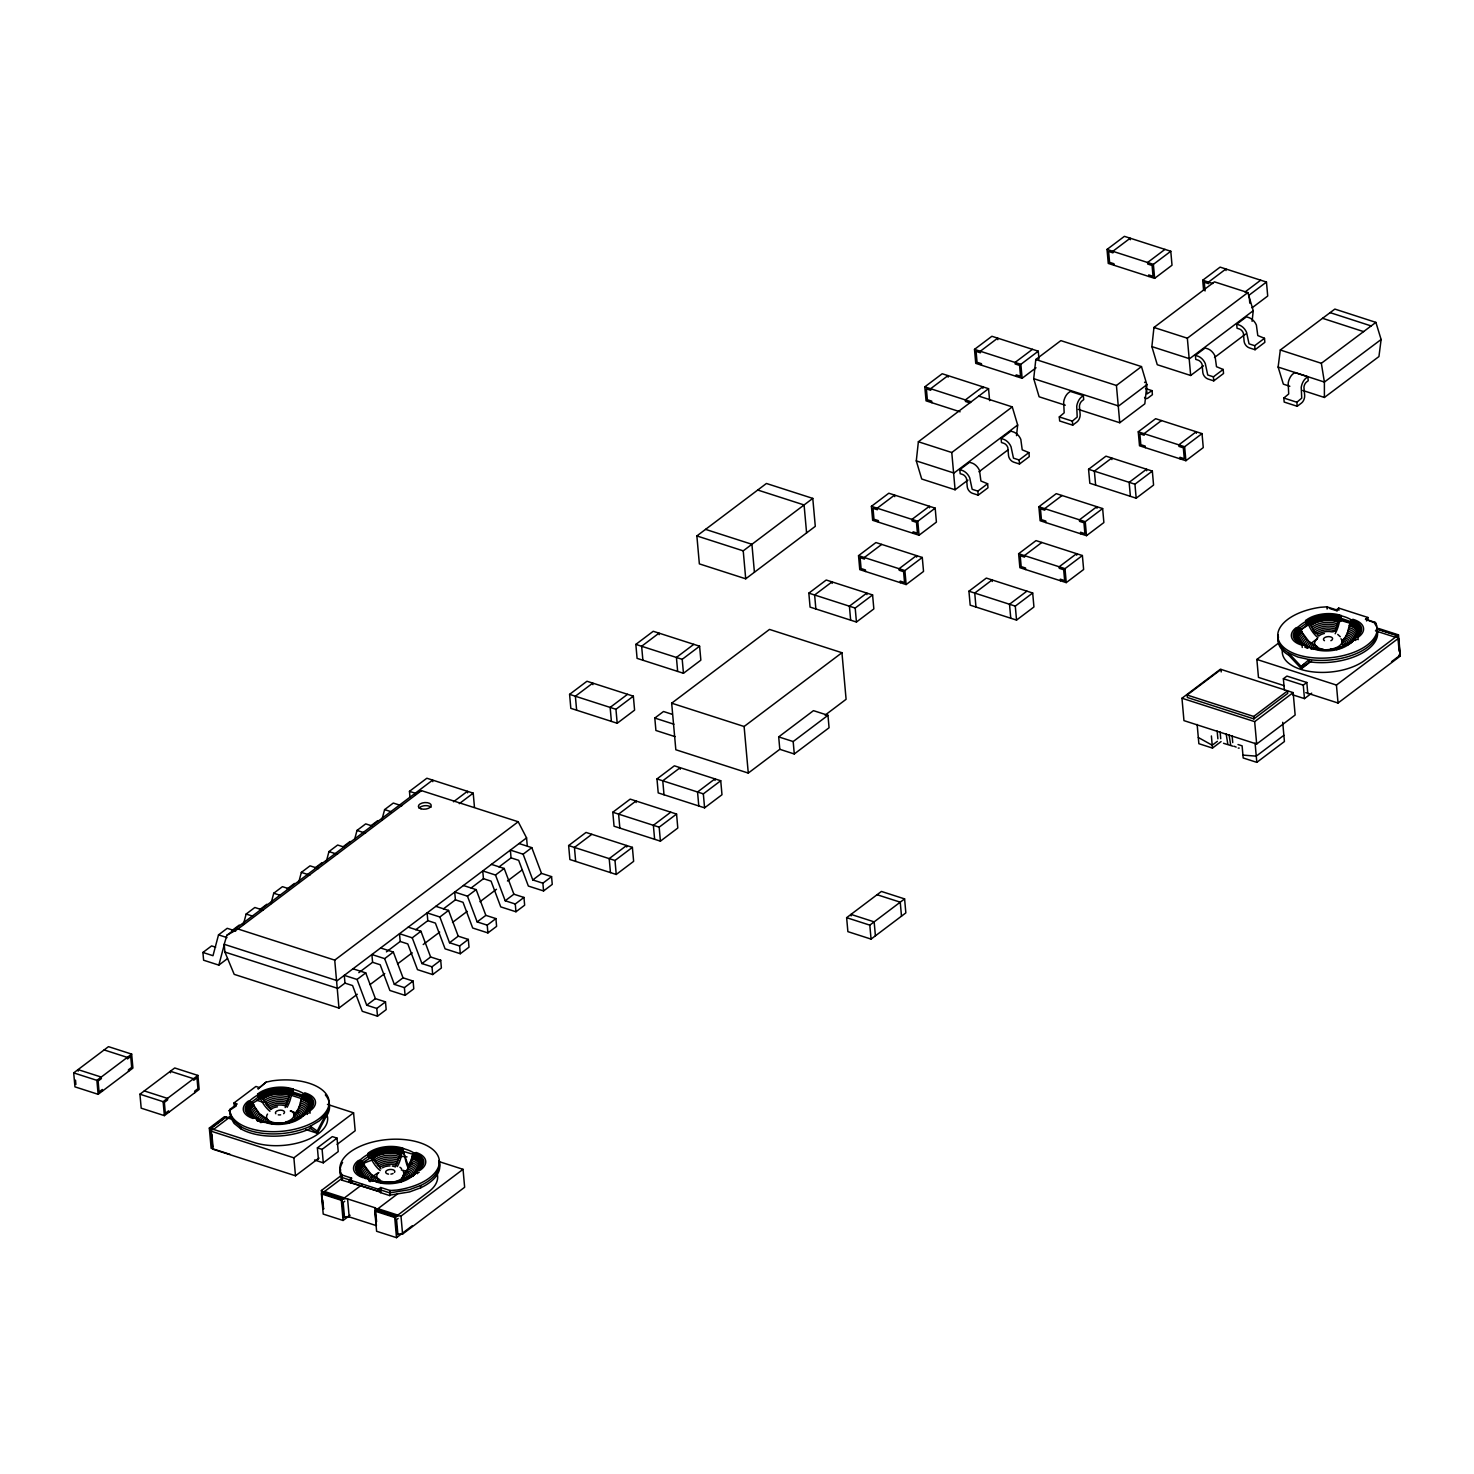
<?xml version="1.0" encoding="UTF-8"?>
<svg xmlns="http://www.w3.org/2000/svg" width="1474" height="1474" viewBox="0 0 1474 1474"><rect width="100%" height="100%" fill="white"/><g stroke="black" fill="none" stroke-linecap="round" stroke-linejoin="round"><path stroke-width="1.5" d="M1324.389 397.464L1324.389 382.061L1321.349 363.304L1375.887 322.382L1381.12 339.499L1378.945 356.542L1324.389 397.464L1302.795 390.463M967.939 480.1L955.097 489.773L921.711 479.013L916.294 460.901L918.376 441.758L988.557 388.675L989.625 400.652M1016.507 435.641L1017.668 425.009L1012.269 406.898L978.865 396.137M1065.278 405.203L1039.115 396.782L1033.716 378.671L1035.798 359.509L1060.856 340.623L1141.484 366.584L1146.883 384.696L1144.819 403.839L1119.761 422.743L1078.342 409.404M1203.503 365.81L1190.679 375.483L1157.274 364.723L1151.876 346.611L1153.958 327.468L1214.447 281.847L1247.833 292.589L1253.25 310.701L1252.089 321.35M1289.842 386.262L1283.357 384.161L1278.124 367.063L1280.316 350.001L1334.854 309.079L1375.887 322.382M285.182 1107.582L290.765 1092.4L293.271 1089.12L292.681 1091.958A5.27 2.874 -72.2 0 0 291.318 1095.403A22.331 12.197 -72.2 0 1 287.117 1107.287M298.78 1118.637C292.294 1120.314 292.46 1115.265 296.716 1111.285C301.304 1105.997 299.591 1097.522 304.786 1092.842L305.837 1093.174A24.284 12.474 -5.1 0 1 310.682 1110.364L306.518 1111.138L299.996 1118.25M395.437 1166.874L401.02 1151.691L403.526 1148.43L402.476 1148.08A24.284 12.474 -5.1 0 0 368.574 1152.815L367.984 1155.653L369.034 1155.985A5.27 3.482 53 0 1 371.319 1158.896A22.331 14.795 53 0 0 380.181 1170.577M408.685 1167.408L412.72 1154.971L416.092 1152.465A24.284 12.474 -5.1 0 1 420.919 1169.656L420.145 1170.264C415.889 1167.187 411.043 1180.011 413.015 1175.644A12.179 6.264 -5.1 0 0 410.933 1168.219L408.685 1167.408L402.826 1175.626M1317.996 637.745A22.331 14.795 53 0 1 1309.133 626.063A5.27 3.482 53 0 0 1306.848 623.152L1305.596 620.572C1312.45 622.083 1312.413 635.718 1319.119 633.654A10.65 5.472 -5.1 0 1 1331.925 631.867C1338.982 632.162 1335.628 619.301 1341.34 615.598L1340.75 618.435A5.27 2.874 -72.2 0 0 1339.369 621.862A22.331 12.197 -72.2 0 1 1335.168 633.746M1345.541 645.317C1340.235 645.962 1340.99 641.393 1344.767 637.745C1349.373 632.457 1347.66 623.981 1352.856 619.301L1353.906 619.633A24.284 12.474 -5.1 0 1 1358.733 636.842L1354.569 637.597M235.711 931.052L227.217 928.307L218.52 934.866L212.993 955.705L202.915 952.462L203.615 960.219L218.834 965.12L227.53 958.561M218.834 965.12L224.361 944.281M243.376 924.474L246.14 914.046L254.836 907.487L263.33 910.232M270.976 903.654L273.74 893.226L282.437 886.666L288.812 888.711M298.577 882.834L301.341 872.405L310.037 865.846L318.531 868.591M326.196 862.014L328.96 851.585L337.657 845.026L344.032 847.071M354.792 838.78L357.003 830.433L365.699 823.874L372.074 825.937M381.84 820.041L384.603 809.613L393.3 803.054L401.794 805.799M341.507 1177.339L342.152 1175.054L340.402 1171.941A49.895 25.611 -5.1 0 1 382.614 1140.102A49.895 25.611 -5.1 0 1 438.883 1158.232A49.895 25.611 -5.1 0 1 396.672 1190.071L390.186 1190.531L380.753 1187.491L378.394 1189.26L341.507 1177.339L341.765 1180.14L381.158 1191.987L380.366 1192.577L380.753 1187.491L380.955 1189.739L378.597 1191.508L349.412 1182.111L349.209 1179.882L351.567 1178.094L342.152 1175.054L341.765 1180.14M350.941 1180.379L351.567 1178.094M389.799 1195.598L390.186 1190.531L389.799 1195.598L380.366 1192.577M357.279 994.25L338.965 1008.069L234.2 974.351L224.896 952.057L224.214 944.3L226.867 935.29L413.273 794.707L421.435 790.617L518.203 821.755L526.568 837.895L527.25 845.652M296.55 1119.356L298.43 1117.347L301.249 1117.476M1353.832 640.177A14.906 7.646 -5.1 0 1 1353.003 641.135L1350.239 643.475L1354.33 637.781M305.781 1129.545L317.444 1133.303L317.242 1131.055L325.754 1114.584A49.895 25.611 -5.1 0 0 325.33 1094.942M329.034 1103.418A49.895 25.611 -5.1 0 1 325.957 1116.831L317.444 1133.303L310.498 1128.476A49.895 25.611 -5.1 0 1 240.667 1128.716L234.053 1123.372L230.552 1117.145L230.073 1109.296L237.148 1103.971L233.998 1102.957L234.2 1105.205L236.301 1105.887L229.189 1110.659L230.478 1113.791M406.898 1178.389L409.275 1176.418L411.504 1176.768L410.712 1177.358A24.284 12.474 -5.1 0 1 376.81 1182.093L375.759 1181.743L380.016 1180.527M417.639 1170.817A16.067 8.254 -5.1 0 0 413.328 1163.133L411.522 1162.452L408.316 1167.758C405.866 1165.455 404.06 1150.052 402.936 1151.268A5.27 2.874 -72.2 0 0 401.554 1154.695A22.331 12.197 -72.2 0 1 397.354 1166.579M408.316 1167.758L408.132 1165.51L413.586 1156.593M229.189 1110.659L230.073 1109.296L230.349 1114.897L233.85 1121.124L240.465 1126.468A49.895 25.611 -5.1 0 0 310.295 1126.228L319.379 1120.848L325.754 1114.584L325.957 1116.831M266.112 1082.137L258.134 1088.807L266.112 1082.137L272.358 1080.811A49.895 25.611 -5.1 0 1 328.628 1098.941A49.895 25.611 -5.1 0 1 286.417 1130.761A49.895 25.611 -5.1 0 1 230.147 1112.649M321.406 1193.885L324.538 1191.508L344.437 1197.92L341.305 1200.278L343.092 1220.472L323.211 1214.079L321.406 1193.885L341.305 1200.278M374.801 1211.075L377.952 1208.698L397.851 1215.11L394.7 1217.469L396.506 1237.663L376.607 1231.269L374.801 1211.075L394.7 1217.469M1391.567 661.66L1400.3 655.082L1398.494 634.889L1395.362 637.247L1375.463 630.854M1345.246 644.746L1347.789 643.456L1349.318 643.935L1348.526 644.543A24.284 12.474 -5.1 0 1 1314.624 649.26L1313.574 648.928L1315.305 648.026L1319.727 649.279M251.243 1104.192L261.727 1097.522M360.098 1162.396L370.158 1155.155L369.034 1155.985M361.48 1163.483L371.982 1156.814M1299.11 628.403L1307.456 622.525M1299.294 630.651L1309.796 623.981M1377.103 629.877A49.895 25.611 -5.1 0 1 1309.317 661.808L1301.358 668.699L1288.718 655.175A49.895 25.611 -5.1 0 1 1278.474 636.915M267.623 1120.019L266.868 1121.088L268.139 1121.88M296.514 1118.619L297.251 1117.992A5.527 2.837 -5.1 0 0 296.292 1114.62L294.726 1114.068M306.297 1111.507L309.319 1108.964A20.654 10.594 -5.1 0 0 305.781 1096.38L302.686 1095.274M299.259 1118.269L300.18 1117.476A9.028 4.625 -5.1 0 0 298.632 1111.986L296.716 1111.285M300.512 1117.845L301.525 1116.997A10.65 5.472 -5.1 0 0 299.701 1110.493L297.619 1109.756M305.837 1113.625L300.456 1118.066A24.284 12.474 -5.1 0 1 266.554 1122.801L265.504 1122.451L266.665 1121.585L269.097 1122.414M406.769 1177.91L407.487 1177.284A5.527 2.837 -5.1 0 0 406.548 1173.912L404.982 1173.359M416.755 1170.54L419.261 1168.421A20.268 10.41 -5.1 0 0 415.779 1156.077L412.72 1154.971M416.092 1171.627L417.492 1170.43M410.767 1177.136L411.78 1176.289A10.65 5.472 -5.1 0 0 409.938 1169.785L407.856 1169.048M416.847 1171.756L414.857 1173.396M416.073 1172.917L413.346 1175.46M1345.983 644.986L1346.812 644.267A7.315 3.759 -5.1 0 0 1345.559 639.827L1343.809 639.2M1354.569 637.726L1356.78 635.791A19.899 10.226 -5.1 0 0 1353.353 623.649L1350.35 622.581M1354.016 638.555L1357.701 635.294A21.041 10.815 -5.1 0 0 1360.189 628.274M1347.328 644.728L1348.231 643.935A9.028 4.625 -5.1 0 0 1346.683 638.445L1344.767 637.745M1353.906 638.795L1355.306 637.597A17.983 9.231 -5.1 0 0 1352.229 626.634L1349.392 625.621M1349.742 643.751L1350.829 642.811A12.179 6.264 -5.1 0 0 1348.747 635.386L1346.499 634.594M1353.887 640.084L1351.971 641.669M696.87 535.928L766.425 483.472L812.782 498.396L815.288 526.347L745.715 578.803L699.358 563.879L696.87 535.928L743.228 550.852L812.782 498.396M960.108 411.799L926.059 400.836L924.806 386.851L942.199 373.751L988.557 388.675M1036.019 367.781L1022.108 378.284L975.751 363.359L974.498 349.375L991.891 336.275L1038.267 351.199L1038.967 359.177M1107.029 249.438L1124.404 236.337L1170.78 251.262L1172.014 265.228L1154.639 278.346L1108.264 263.422L1107.029 249.438L1153.387 264.362L1170.78 251.262M409.993 797.342L409.459 791.354L426.852 778.235L473.209 793.159L474.462 807.144M202.915 952.462L211.611 945.903L215.646 947.211M231.971 930.555L239.23 925.082M259.59 909.734L266.831 904.262M287.19 888.914L294.45 883.442M314.81 868.094L322.051 862.622M342.852 846.942L350.093 841.47M370.453 826.122L377.694 820.649M409.459 791.354L415.263 793.215L432.656 780.096L432.785 781.662M226.867 935.29L237.959 928.989L421.435 790.617M569.59 694.365L586.965 681.246L633.341 696.17L634.594 710.136L617.201 723.255L570.825 708.331L569.59 694.365L615.948 709.289L633.341 696.17M635.847 644.396L653.24 631.277L699.597 646.202L700.85 660.168L683.457 673.286L637.081 658.362L635.847 644.396L682.204 659.32L699.597 646.202M1032.463 349.32L1015.07 362.438L1015.217 364.004L1019.566 365.386L1020.524 376.257L1016.176 374.857L1016.323 376.423M1164.976 249.382L1147.583 262.501L1147.73 264.049L1152.078 265.449L1153.036 276.32L1148.707 274.919L1148.836 276.486M73.7 1072.888L108.486 1046.651L131.665 1054.113L132.918 1068.079L98.132 1094.316L74.953 1086.854L73.7 1072.888L96.879 1080.35L131.665 1054.113M974.498 349.375L1020.874 364.318L1038.267 351.199M453.513 801.782L467.424 791.298L467.553 792.846M459.298 803.662L473.209 793.159M871.41 506.337L888.804 493.219L935.179 508.143L936.414 522.109L919.039 535.228L872.663 520.304L871.41 506.337L917.786 521.262L935.179 508.143M627.537 694.309L610.144 707.409L611.397 721.394M693.793 644.341L676.419 657.441L677.653 671.425M918.376 441.758L951.78 452.518L1012.269 406.898M1203.595 290.231L1202.71 280.244L1220.104 267.126L1266.461 282.05L1267.714 296.034L1252.052 307.826M1017.668 425.009L953.973 473.043L916.294 460.901M959.814 469.635L969.597 462.265L972.711 463.315A9.673 6.412 53 0 1 979.51 470.519L980.91 481.003L987.617 483.748L987.985 487.783L978.202 495.153L972.398 493.293A5.914 3.906 53 0 1 967.257 486.899L966.52 478.737A4.938 3.28 53 0 0 962.448 474.407L960.182 473.67L959.814 469.635L962.927 470.685A9.673 6.412 53 0 1 969.726 477.908L972.158 489.294L977.833 491.118L987.617 483.748M1001.122 438.497L1010.906 431.108L1014.001 432.158A9.673 6.412 53 0 1 1020.819 439.381L1022.219 449.846L1028.926 452.592L1029.276 456.627L1019.492 464.015L1013.707 462.154A5.914 3.906 53 0 1 1008.548 455.742L1007.829 447.599A4.938 3.28 53 0 0 1003.757 443.269L1001.472 442.532L1001.122 438.497L1004.236 439.528A9.673 6.412 53 0 1 1011.035 446.751L1013.467 458.156L1019.142 459.98L1028.926 452.592M139.938 1094.205L174.724 1067.968L197.903 1075.43L199.156 1089.415L164.369 1115.634L141.191 1108.172L139.938 1094.205L163.135 1101.668L197.903 1075.43M808.839 593.138L826.232 580.019L872.59 594.943L873.842 608.909L856.449 622.028L810.074 607.104L808.839 593.138L855.196 608.062L872.59 594.943M858.531 555.661L875.924 542.543L922.282 557.467L923.535 571.433L906.142 584.552L859.766 569.627L858.531 555.661L904.889 570.585L922.282 557.467M881.71 544.403L864.317 557.522L864.464 559.07L860.116 557.669L861.092 568.54L865.422 569.941L865.57 571.488M779.801 749.308L778.696 736.889L813.464 710.652L827.964 715.314L829.07 727.751L794.283 753.969L779.801 749.308L748.276 773.076L675.829 749.75L671.665 703.19L769.502 629.416L841.949 652.724L846.094 699.302L825.09 715.148M978.939 471.809L1008.271 449.681M675.037 736.632L655.912 730.478L654.806 718.059L663.503 711.5L671.997 714.245M237.959 928.989L334.727 960.127L518.203 821.755M1083.335 395.603L1081.013 397.409A9.673 5.288 -72.2 0 0 1076.72 406.161L1077.199 417.05L1072.353 421.122L1059.309 416.921L1059.659 420.974L1072.704 425.157L1077.052 421.877A5.914 3.224 -72.2 0 0 1080.147 414.341L1079.429 406.179A4.938 2.708 -72.2 0 1 1081.99 400.928L1083.703 399.638L1083.335 395.603L1070.308 391.402L1067.968 393.208A9.673 5.288 -72.2 0 0 1063.675 401.96L1064.173 412.849L1059.309 416.921M1035.798 359.509L1116.426 385.469L1141.484 366.584M1245.014 291.999L1260.675 280.189M1153.958 327.468L1187.344 338.209L1247.833 292.589M526.568 837.895L337.214 980.689L224.214 944.3M1266.461 282.05L1249.068 295.168L1249.786 303.165M352.986 968.786L365.736 972.895L375.409 998.635L385.488 1001.878L386.188 1009.635L377.491 1016.194L362.272 1011.293L352.581 985.572L344.971 983.121L337.915 988.446L224.896 952.057M358.827 972.674L372.59 962.301L380.2 964.751L389.873 990.473L405.092 995.374L413.789 988.814L413.089 981.058L403.028 977.815L393.337 952.075L380.587 947.966M386.446 951.854L400.191 941.481L407.801 943.931L417.492 969.652L432.693 974.554L441.389 967.994L440.708 960.237L430.629 956.995L420.938 931.255L408.206 927.146M415.76 929.726L427.81 920.66L435.401 923.111L445.093 948.832L460.312 953.733L469.008 947.174L468.308 939.417L458.23 936.174L448.557 910.435L435.807 906.326M443.379 908.905L455.411 899.84L463.02 902.291L472.693 928.012L487.912 932.913L496.609 926.354L495.909 918.597L485.849 915.354L476.157 889.614L463.407 885.506M471.146 887.974L483.454 878.688L491.063 881.139L500.736 906.879L515.955 911.761L524.652 905.202L523.952 897.445L513.892 894.202L504.2 868.462L491.45 864.372M499.023 866.933L511.054 857.868L518.664 860.319L528.355 886.058L543.574 890.941L552.253 884.382L551.571 876.625L541.492 873.382L531.801 847.642L519.069 843.552M344.971 983.121L344.29 975.346L357.04 979.455L365.736 972.895M372.59 962.301L371.89 954.526L384.64 958.634L393.337 952.075M400.191 941.481L399.509 933.705L412.241 937.814L420.938 931.255M427.81 920.66L427.11 912.885L439.86 916.994L448.557 910.435M455.411 899.84L454.711 892.065L467.461 896.174L476.157 889.614M483.454 878.688L482.753 870.913L495.504 875.022L504.2 868.462M511.054 857.868L510.373 850.093L523.123 854.201L531.801 847.642M1146.883 384.696L1118.619 405.995L1033.716 378.671M1253.25 310.701L1189.555 358.735L1151.876 346.611M1195.396 355.345L1205.161 347.975L1208.275 349.006A9.673 6.412 53 0 1 1215.073 356.229L1216.492 366.713L1223.18 369.458L1223.549 373.493L1213.765 380.863L1207.98 379.002A5.914 3.906 53 0 1 1202.821 372.59L1202.102 364.447A4.938 3.28 53 0 0 1198.012 360.117L1195.746 359.38L1195.396 355.345L1198.491 356.395A9.673 6.412 53 0 1 1205.29 363.599L1207.74 375.004L1213.415 376.828L1223.18 369.458M1236.686 324.206L1246.47 316.818L1249.584 317.868A9.673 6.412 53 0 1 1256.382 325.072L1257.783 335.556L1264.489 338.301L1264.858 342.337L1255.074 349.725L1249.27 347.846A5.914 3.906 53 0 1 1244.13 341.452L1243.393 333.29A4.938 3.28 53 0 0 1239.321 328.96L1237.054 328.241L1236.686 324.206L1239.8 325.238A9.673 6.412 53 0 1 1246.599 332.461L1249.031 343.847L1254.706 345.69L1264.489 338.301M1144.561 397.39A5.914 3.224 -72.2 0 0 1148.062 397.962L1152.41 394.682L1152.042 390.647L1147.048 393.89L1146.127 384.788M370.103 984.577L384.751 973.54M397.575 963.867L412.223 952.812M423.204 944.539L439.694 932.102M452.518 922.429L467.166 911.374M479.99 901.719L496.462 889.283M507.461 880.991L522.109 869.955M1214.502 357.5L1245.677 334.008M568.632 845.56L586.026 832.442L632.383 847.366L633.636 861.35L616.243 874.469L569.885 859.526L568.632 845.56L614.99 860.484L632.383 847.366M612.797 812.248L630.19 799.129L676.566 814.053L677.8 828.038L660.407 841.157L614.05 826.214L612.797 812.248L659.173 827.172L676.566 814.053M656.98 778.935L674.373 765.817L720.731 780.741L721.984 794.726L704.59 807.844L658.215 792.901L656.98 778.935L703.338 793.86L720.731 780.741M233.998 1102.957L255.905 1086.449L259.037 1087.462M591.811 834.321L574.436 847.421L575.671 861.406M357.04 979.455L366.713 1005.194L375.409 998.635M384.64 958.634L394.332 984.374L403.028 977.815M412.241 937.814L421.933 963.554L430.629 956.995M439.86 916.994L449.533 942.734L458.23 936.174M467.461 896.174L477.152 921.913L485.849 915.354M495.504 875.022L505.195 900.761L513.892 894.202M523.123 854.201L532.796 879.941L541.492 873.382M209.326 1128.071L224.251 1116.831L228.433 1118.176L213.509 1129.434L209.326 1128.071L211.132 1148.283L229.981 1154.345M230.792 1116.389A4.219 2.174 -5.1 0 1 225.301 1117.163L210.377 1128.421L211.961 1146.367A4.219 2.174 -5.1 0 1 212.919 1146.901M211.372 1128.2L226.296 1116.942M671.665 703.19L744.112 726.498L841.949 652.724M269.926 1111.285A22.331 14.795 53 0 1 261.082 1099.604A5.27 3.482 53 0 0 258.779 1096.693L257.729 1096.343L258.318 1093.524A24.284 12.474 -5.1 0 1 292.221 1088.789L293.271 1089.12M267.955 1119.761L259.406 1113.57L251.17 1101.723L248.056 1103.068A22.368 11.479 -5.1 0 0 251.888 1116.702L256.955 1118.195L259.461 1121.401M257.526 1094.113L259.074 1094.592L261.746 1092.75A22.368 11.479 -5.1 0 1 288.628 1088.991L292.128 1090.005M1038.875 506.761L1056.268 493.643L1102.644 508.567L1103.879 522.551L1086.485 535.67L1040.128 520.727L1038.875 506.761L1085.251 521.685L1102.644 508.567M1088.567 469.285L1105.961 456.166L1152.336 471.09L1153.571 485.075L1136.178 498.194L1089.82 483.251L1088.567 469.285L1134.943 484.209L1152.336 471.09M1138.26 431.808L1155.653 418.69L1202.029 433.614L1203.263 447.599L1185.888 460.717L1139.513 445.774L1138.26 431.808L1184.635 446.733L1202.029 433.614M251.17 1101.723L248.866 1103.639A21.465 11.018 -5.1 0 0 252.551 1116.702L256.476 1118.232M259.074 1094.592L262.427 1093.395A21.465 11.018 -5.1 0 1 288.222 1089.802L291.612 1090.778M251.52 1102.036L249.235 1103.915A21.041 10.815 -5.1 0 0 246.692 1108.098M259.811 1095.2L262.74 1093.726A21.041 10.815 -5.1 0 1 288.038 1090.207L291.391 1091.165M258.779 1096.693L259.903 1095.864L250.138 1103.197M251.87 1102.349L249.603 1104.21A20.654 10.594 -5.1 0 0 253.16 1116.795M260.161 1095.514L263.054 1094.076A20.654 10.594 -5.1 0 1 287.854 1090.613L292.681 1091.958M252.183 1102.699L249.972 1104.523A20.268 10.41 -5.1 0 0 253.436 1116.868M260.493 1095.845L263.349 1094.445A20.268 10.41 -5.1 0 1 287.688 1091.036L290.968 1091.976M366.713 1005.194L376.791 1008.437L385.488 1001.878M394.332 984.374L404.392 987.617L413.089 981.058M421.933 963.554L432.011 966.797L440.708 960.237M449.533 942.734L459.612 945.976L468.308 939.417M477.152 921.913L487.231 925.156L495.909 918.597M505.195 900.761L515.274 904.004L523.952 897.445M532.796 879.941L542.874 883.184L551.571 876.625M252.496 1103.049L250.304 1104.855A19.899 10.226 -5.1 0 0 253.712 1116.979M260.824 1096.177L263.625 1094.814A19.899 10.226 -5.1 0 1 287.541 1091.479L290.765 1092.4M252.791 1103.418L250.635 1105.205A19.549 10.042 -5.1 0 0 253.989 1117.126M261.138 1096.527L263.901 1095.2A19.549 10.042 -5.1 0 1 287.393 1091.921L290.581 1092.842M253.086 1103.786L250.93 1105.555A19.236 9.876 -5.1 0 0 254.228 1117.274M270.719 1109.59L261.727 1097.264L264.159 1095.587A19.236 9.876 -5.1 0 1 287.264 1092.381L290.415 1093.284M253.362 1104.173L251.225 1105.924A18.922 9.71 -5.1 0 0 254.468 1117.458M262.003 1097.669L264.399 1095.993A18.922 9.71 -5.1 0 1 287.135 1092.824L290.267 1093.726M253.602 1104.579L251.501 1106.311A18.646 9.581 -5.1 0 0 254.707 1117.679M262.243 1098.056L264.62 1096.416A18.646 9.581 -5.1 0 1 287.025 1093.284L290.12 1094.169M253.841 1104.984L251.759 1106.698A18.388 9.434 -5.1 0 0 251.962 1116.15M262.483 1098.462L264.841 1096.84A18.388 9.434 -5.1 0 1 286.933 1093.763L289.991 1094.629M1062.072 495.522L1044.679 508.622L1044.808 510.188L1040.46 508.788L1041.436 519.659L1045.785 521.041L1045.914 522.607M1161.457 420.569L1144.064 433.669L1144.211 435.235L1139.863 433.835L1140.821 444.706L1145.169 446.088L1145.316 447.654M254.062 1105.389L251.999 1107.103A18.149 9.323 -5.1 0 0 255.113 1118.158L257.176 1119.116M262.704 1098.885L265.044 1097.264A18.149 9.323 -5.1 0 1 286.859 1094.224L289.899 1095.09M254.21 1105.721L252.165 1107.416A17.983 9.231 -5.1 0 0 255.242 1118.379M262.851 1099.199L265.191 1097.596A17.983 9.231 -5.1 0 1 286.804 1094.592L289.825 1095.458M255.076 1107.471L253.086 1109.111A17.08 8.77 -5.1 0 0 252.257 1116.924M263.717 1100.949L265.965 1099.383A17.08 8.77 -5.1 0 1 286.49 1096.527L289.42 1097.375M255.997 1109.074L254.081 1110.659A16.067 8.254 -5.1 0 0 253.307 1118.011M264.638 1102.57L266.812 1101.06A16.067 8.254 -5.1 0 1 286.122 1098.37L288.922 1099.18M257.047 1110.641L255.205 1112.151A14.906 7.646 -5.1 0 0 253.841 1118.066M265.67 1104.118L267.752 1102.699A14.906 7.646 -5.1 0 1 285.661 1100.194L288.351 1100.967M258.171 1112.133L256.439 1113.57A13.616 6.983 -5.1 0 0 254.836 1118.103M266.812 1105.629L268.784 1104.266A13.616 6.983 -5.1 0 1 285.127 1101.981L287.67 1102.718M259.406 1113.57L257.766 1114.897A12.179 6.264 -5.1 0 0 256.66 1119.743M268.047 1107.048L269.889 1105.776A12.179 6.264 -5.1 0 1 284.537 1103.731L286.933 1104.413M255.149 1117.882L252.938 1118.416A24.284 12.474 -5.1 0 1 248.111 1101.225L250.433 1101.115M260.714 1114.897L259.184 1116.131A10.65 5.472 -5.1 0 0 258.669 1121.014M269.337 1108.374L271.05 1107.177A10.65 5.472 -5.1 0 1 283.856 1105.408L286.085 1106.034M262.077 1116.113L260.677 1117.274A9.028 4.625 -5.1 0 0 259.848 1120.848M263.496 1117.218L262.225 1118.269A7.315 3.759 -5.1 0 0 262.833 1122.396M264.97 1118.213L263.809 1119.153A5.527 2.837 -5.1 0 0 264.767 1122.525M670.762 812.192L653.369 825.311L654.622 839.277M266.462 1119.061L265.449 1119.89A3.703 1.898 -5.1 0 0 266.075 1122.138L266.96 1122.469M968.934 591.203L986.327 578.084L1032.684 593.009L1033.937 606.975L1016.544 620.093L970.187 605.169L968.934 591.203L1015.291 606.127L1032.684 593.009M1018.626 553.727L1036.019 540.608L1082.377 555.532L1083.63 569.498L1066.236 582.617L1019.879 567.693L1018.626 553.727L1065.002 568.651L1082.377 555.532M304.197 1095.679L291.207 1091.515M1041.823 542.469L1024.43 555.587L1024.559 557.135L1020.211 555.735L1021.187 566.606L1025.535 568.006L1025.664 569.554M778.696 736.889L793.178 741.551L827.964 715.314M294.671 1118.84L295.684 1118.011A3.703 1.898 -5.1 0 0 295.058 1115.763L293.676 1115.265M296.108 1118.932L298.725 1117.218M305.615 1112.022L309.982 1108.706A21.465 11.018 -5.1 0 0 306.297 1095.624L303.128 1094.482M296.808 1118.821L294.229 1120.959M299.038 1117.126L294.45 1120.443A18.388 9.434 -5.1 0 1 292.663 1121.382M297.472 1118.858L298.743 1117.808A7.315 3.759 -5.1 0 0 297.49 1113.349L295.74 1112.723M299.719 1116.979L297.029 1118.84A22.368 11.479 -5.1 0 1 270.147 1122.58M305.192 1112.833L307.532 1110.585A18.388 9.434 -5.1 0 0 304.381 1099.364L301.525 1098.333M308.361 1110.475L310.738 1108.503A22.368 11.479 -5.1 0 0 306.905 1094.887L303.644 1093.708M1026.899 591.148L1009.506 604.248L1010.759 618.232M327.191 1115.523A45.952 23.602 -5.1 0 1 305.173 1140.673A45.952 23.602 -5.1 0 1 254.339 1142.571L210.377 1128.421A4.219 2.174 -5.1 0 1 211.15 1131.203L293.879 1157.827L353.576 1112.815L355.179 1130.761L337.085 1144.414M318.384 1159.08L317.389 1147.859L332.313 1136.601L337.03 1138.112L338.228 1151.581L323.303 1162.839L314.552 1160.02M317.389 1147.859L322.106 1149.37L337.03 1138.112M211.15 1131.203L212.753 1149.149L295.482 1175.791L318.992 1158.048M379.758 1179.642L370.951 1174.188L360.669 1160.406L358.293 1162.378A22.368 11.479 -5.1 0 0 362.143 1175.994L367.634 1177.8L369.716 1181.171M367.781 1153.405L369.311 1153.902L372.001 1152.042A22.368 11.479 -5.1 0 1 398.883 1148.283L402.365 1149.296M323.69 1208.791A4.219 2.174 -5.1 0 0 323.009 1208.44L321.406 1190.495L341.471 1175.349M361.425 1161.015L359.122 1162.931A21.465 11.018 -5.1 0 0 362.788 1176.012L368.021 1178.223M369.311 1153.902L372.682 1152.686A21.465 11.018 -5.1 0 1 398.477 1149.094L401.868 1150.07M361.775 1161.328L359.49 1163.207A21.041 10.815 -5.1 0 0 363.101 1176.031M370.066 1154.511L372.996 1153.018A21.041 10.815 -5.1 0 1 398.293 1149.499L401.628 1150.457M362.107 1161.641L359.859 1163.502A20.654 10.594 -5.1 0 0 363.396 1176.086M370.416 1154.805L373.291 1153.368A20.654 10.594 -5.1 0 1 398.109 1149.904L402.936 1151.268M362.438 1161.991L360.209 1163.815A20.268 10.41 -5.1 0 0 363.691 1176.178L367.634 1177.8M370.748 1155.137L373.585 1153.737A20.268 10.41 -5.1 0 1 397.943 1150.328L401.204 1151.268M362.751 1162.341L360.559 1164.147A19.899 10.226 -5.1 0 0 363.967 1176.27M371.079 1155.469L373.88 1154.105A19.899 10.226 -5.1 0 1 397.796 1150.77L401.02 1151.691M321.406 1190.495A4.219 2.174 -5.1 0 1 322.18 1193.277L342.355 1178.076M363.046 1162.71L360.872 1164.497A19.549 10.042 -5.1 0 0 364.225 1176.418M371.393 1155.819L374.138 1154.492A19.549 10.042 -5.1 0 1 397.648 1151.212L400.836 1152.134M363.341 1163.078L361.185 1164.847A19.236 9.876 -5.1 0 0 364.483 1176.565M380.974 1168.882L371.982 1156.574L374.396 1154.879A19.236 9.876 -5.1 0 1 397.519 1151.673L400.67 1152.576M363.599 1163.465L361.48 1165.215A18.922 9.71 -5.1 0 0 364.723 1176.749M372.24 1156.961L374.654 1155.284A18.922 9.71 -5.1 0 1 397.39 1152.115L400.504 1153.018M363.857 1163.87L361.756 1165.602A18.646 9.581 -5.1 0 0 364.944 1176.971M372.498 1157.348L374.875 1155.708A18.646 9.581 -5.1 0 1 397.28 1152.594L400.375 1153.479M364.096 1164.276L362.014 1165.989A18.388 9.434 -5.1 0 0 365.165 1177.192L368.316 1178.684M372.738 1157.753L375.096 1156.132A18.388 9.434 -5.1 0 1 397.188 1153.055L400.246 1153.921M364.318 1164.681L362.236 1166.395A18.149 9.323 -5.1 0 0 363.783 1176.657M372.959 1158.177L375.299 1156.556A18.149 9.323 -5.1 0 1 397.096 1153.516L400.136 1154.382M364.465 1165.013L362.42 1166.708A17.983 9.231 -5.1 0 0 363.931 1176.878M373.106 1158.49L375.428 1156.887A17.983 9.231 -5.1 0 1 397.04 1153.884L400.062 1154.75M365.331 1166.763L363.323 1168.403A17.08 8.77 -5.1 0 0 363.525 1177.173M373.954 1160.241L376.22 1158.675A17.08 8.77 -5.1 0 1 396.746 1155.819L399.657 1156.666M366.252 1168.366L364.336 1169.951A16.067 8.254 -5.1 0 0 363.562 1177.302M374.893 1161.862L377.049 1160.351A16.067 8.254 -5.1 0 1 396.359 1157.661L399.178 1158.472M349.412 1182.111L350.978 1180.932L351.18 1183.18M367.284 1169.932L365.46 1171.443A14.906 7.646 -5.1 0 0 364.096 1177.376M375.925 1163.428L377.989 1161.991A14.906 7.646 -5.1 0 1 395.916 1159.485L398.606 1160.259M368.426 1171.443L366.694 1172.862A13.616 6.983 -5.1 0 0 365.441 1178.279M377.068 1164.921L379.021 1163.557A13.616 6.983 -5.1 0 1 395.382 1161.291L397.925 1162.009M369.642 1172.862L368.021 1174.207A12.179 6.264 -5.1 0 0 366.584 1178.26M378.284 1166.339L380.126 1165.068A12.179 6.264 -5.1 0 1 394.774 1163.023L397.169 1163.705M370.951 1174.188L369.44 1175.441A10.65 5.472 -5.1 0 0 368.463 1179.661M379.592 1167.666L381.305 1166.468A10.65 5.472 -5.1 0 1 394.111 1164.7L396.34 1165.326M372.332 1175.404L370.914 1176.565A9.028 4.625 -5.1 0 0 371.024 1181.208M362.236 1184.488L342.079 1199.689L322.18 1193.277M371.411 1177.579L375.078 1174.815A21.005 10.779 -5.1 0 1 378.892 1172.549M373.751 1176.51L372.48 1177.56A7.315 3.759 -5.1 0 0 372.553 1181.319M375.207 1177.505L374.064 1178.445A5.527 2.837 -5.1 0 0 374.12 1181.282M344.732 1201.273L343.166 1202.471L344.474 1217.045M376.699 1178.352L375.686 1179.182A3.703 1.898 -5.1 0 0 376.331 1181.429M378.21 1179.053L377.344 1180.711L382.098 1182.24A19.236 9.876 -5.1 0 0 386.741 1182.903M343.092 1220.472L350.075 1215.221M401.923 1177.468L404.447 1177.044L403.286 1175.773M403.452 1177.892L405.94 1177.302A3.703 1.898 -5.1 0 0 405.313 1175.054L403.913 1174.557M404.926 1178.131L408.667 1176.639M416.073 1171.056L418.026 1169.582A18.646 9.581 -5.1 0 0 414.784 1158.214L411.891 1157.182M409.275 1176.418L405.221 1179.016A19.236 9.876 -5.1 0 1 401.278 1180.877M417.603 1170.006L418.653 1169.361M406.345 1178.223L408.998 1177.1A7.315 3.759 -5.1 0 0 407.745 1172.659L405.995 1172.014M409.975 1176.27L407.285 1178.131A22.368 11.479 -5.1 0 1 380.403 1181.89M415.428 1172.125L420.237 1167.998A21.465 11.018 -5.1 0 0 416.552 1154.916L413.383 1153.774M418.616 1169.766L420.974 1167.795A22.368 11.479 -5.1 0 0 417.142 1154.179L413.881 1153M412.425 1176.307L414.157 1174.87A13.616 6.983 -5.1 0 0 411.836 1166.579L409.44 1165.713M374.801 1207.685L376.404 1225.649L349.191 1216.879A4.219 2.174 -5.1 0 0 343.682 1217.635L342.079 1199.689A4.219 2.174 -5.1 0 1 347.588 1198.915L374.801 1207.685A4.219 2.174 -5.1 0 1 375.594 1210.486L397.593 1193.885M375.594 1210.486L395.493 1216.879A4.219 2.174 -5.1 0 1 400.983 1216.124L463.039 1169.324L464.642 1187.27L402.586 1234.07A4.219 2.174 -5.1 0 0 397.096 1234.825L395.493 1216.879L428.473 1192.005A45.952 23.602 -5.1 0 0 437.188 1173.875M398.146 1218.464L396.58 1219.661L397.869 1234.235M396.506 1237.663L412.204 1225.815M846.629 917.676L881.415 891.438L904.594 898.9L905.847 912.885L871.06 939.104L847.882 931.642L846.629 917.676L869.807 925.138L904.594 898.9M1181.964 698.234L1220.435 669.214L1293.159 692.614L1295.149 715.019L1256.677 744.02L1183.954 720.62L1181.964 698.234L1254.669 721.634L1293.159 692.614M1187.123 695.028L1253.692 716.456L1287.539 690.919L1287.76 693.37L1253.913 718.907L1187.344 697.478L1187.123 695.028L1220.988 669.491L1221.209 671.941M1305.596 620.572L1306.388 619.983A24.284 12.474 -5.1 0 1 1340.29 615.248L1341.34 615.598M1317.572 646.81L1308.765 641.356L1298.483 627.574L1296.107 629.545A22.368 11.479 -5.1 0 0 1299.939 643.18L1305.024 644.654L1307.53 647.86L1304.895 646.92M1307.125 621.07L1309.815 619.209A22.368 11.479 -5.1 0 1 1336.697 615.469L1340.179 616.464M1284.278 685.705L1258.464 677.395L1256.861 659.449L1278.769 642.922M1299.239 628.182L1296.936 630.098A21.465 11.018 -5.1 0 0 1300.602 643.18L1304.748 644.893M1307.88 621.678L1310.497 619.872A21.465 11.018 -5.1 0 1 1336.292 616.279L1339.682 617.237M1299.589 628.495L1297.304 630.375A21.041 10.815 -5.1 0 0 1294.762 634.557M1308.23 621.973L1310.81 620.186A21.041 10.815 -5.1 0 1 1336.107 616.666L1339.442 617.624M1299.921 628.808L1297.673 630.669A20.654 10.594 -5.1 0 0 1301.21 643.254M1308.562 622.304L1311.105 620.536A20.654 10.594 -5.1 0 1 1335.923 617.09L1339.24 618.03M1300.252 629.158L1298.023 630.983A20.268 10.41 -5.1 0 0 1301.505 643.346L1303.864 644.23M1308.894 622.636L1311.399 620.904A20.268 10.41 -5.1 0 1 1335.757 617.514L1339.018 618.435M1300.565 629.509L1298.373 631.314A19.899 10.226 -5.1 0 0 1301.782 643.456M1309.207 622.986L1311.694 621.273A19.899 10.226 -5.1 0 1 1335.61 617.938L1338.834 618.859M1307.917 624.313L1298.686 631.664A19.549 10.042 -5.1 0 0 1302.039 643.585M1309.502 623.355L1311.952 621.659A19.549 10.042 -5.1 0 1 1335.462 618.38L1338.65 619.301M1301.155 630.246L1298.999 632.014A19.236 9.876 -5.1 0 0 1302.297 643.751M1309.796 623.742L1312.21 622.065A19.236 9.876 -5.1 0 1 1335.333 618.84L1338.484 619.743M1301.413 630.632L1299.294 632.401A18.922 9.71 -5.1 0 0 1302.537 643.935M1310.054 624.128L1312.468 622.47A18.922 9.71 -5.1 0 1 1335.204 619.301L1338.318 620.186M1301.671 631.038L1299.571 632.77A18.646 9.581 -5.1 0 0 1302.758 644.138M1310.312 624.515L1312.689 622.876A18.646 9.581 -5.1 0 1 1335.094 619.762L1338.189 620.646M1301.91 631.443L1299.828 633.157A18.388 9.434 -5.1 0 0 1302.979 644.378L1306.001 645.649M1310.552 624.921L1312.91 623.299A18.388 9.434 -5.1 0 1 1335.002 620.222L1338.06 621.088M1302.132 631.867L1300.05 633.562A18.149 9.323 -5.1 0 0 1303.163 644.635M1310.773 625.344L1313.094 623.723A18.149 9.323 -5.1 0 1 1334.91 620.683L1337.95 621.549M1302.279 632.18L1300.215 633.875A17.983 9.231 -5.1 0 0 1303.311 644.838M1310.92 625.676L1313.242 624.055A17.983 9.231 -5.1 0 1 1334.854 621.051L1337.876 621.917M1303.145 633.931L1301.137 635.57A17.08 8.77 -5.1 0 0 1302.592 645.225M1311.768 627.408L1314.034 625.86A17.08 8.77 -5.1 0 1 1334.56 622.986L1337.471 623.834M1367.89 617.477L1365.532 619.246L1374.947 622.286L1376.698 625.4A49.895 25.611 -5.1 0 1 1334.486 657.238A49.895 25.611 -5.1 0 1 1278.216 639.108A49.895 25.611 -5.1 0 1 1320.428 607.288L1326.913 606.827L1336.347 609.849L1338.705 608.08L1367.89 617.477L1368.075 619.706L1366.509 620.904M1304.066 635.534L1302.15 637.118A16.067 8.254 -5.1 0 0 1301.376 644.488M1312.708 629.029L1314.863 627.519A16.067 8.254 -5.1 0 1 1334.173 624.829L1336.992 625.639M1305.098 637.1L1303.274 638.611A14.906 7.646 -5.1 0 0 1301.91 644.543M1313.739 630.596L1315.803 629.158A14.906 7.646 -5.1 0 1 1333.73 626.653L1336.421 627.427M1306.24 638.611L1304.508 640.029A13.616 6.983 -5.1 0 0 1302.887 644.562M1314.882 632.088L1316.835 630.725A13.616 6.983 -5.1 0 1 1333.196 628.458L1335.739 629.177M1307.456 640.029L1305.835 641.374A12.179 6.264 -5.1 0 0 1304.269 644.617M1316.098 633.507L1317.94 632.235A12.179 6.264 -5.1 0 1 1332.588 630.19L1334.983 630.872M1298.483 627.574L1296.162 627.684A24.284 12.474 -5.1 0 0 1301.008 644.875L1303.2 644.341M1308.765 641.356L1307.254 642.609A10.65 5.472 -5.1 0 0 1307.364 648.081M1310.146 642.572L1308.728 643.733A9.028 4.625 -5.1 0 0 1308.304 647.86M1311.326 643.161L1316.816 639.016M1336.973 623.815L1342.482 619.67M1311.565 643.677L1310.275 644.728A7.315 3.759 -5.1 0 0 1309.612 647.639M1313.021 644.672L1311.878 645.612A5.527 2.837 -5.1 0 0 1312.837 648.984L1313.831 649.371M1314.513 645.52L1313.5 646.349A3.703 1.898 -5.1 0 0 1314.145 648.597L1317.516 649.352M1316.024 646.22L1314.937 647.547L1316.761 648.505M1284.37 689.961L1283.375 678.74L1286.913 676.087L1306.812 682.48L1307.806 693.701M1304.564 663.89L1301.155 666.451L1301.358 668.699L1311.584 660.997M1342.74 645.299L1343.754 644.47A3.703 1.898 -5.1 0 0 1343.127 642.222L1341.727 641.724M1344.159 645.391L1345.301 644.451A5.527 2.837 -5.1 0 0 1344.362 641.079L1342.796 640.527M1217.395 741.311L1212.218 745.218L1198.307 737.497M1344.362 645.52L1346.775 643.696M1353.685 638.482L1356.154 636.621A18.922 9.71 -5.1 0 0 1352.764 624.939L1349.852 623.889M1343.938 646.312L1344.859 645.28M1353.243 639.292L1354.182 638.26M1355.73 637.081L1358.051 635.165A21.465 11.018 -5.1 0 0 1354.366 622.083L1351.197 620.959M1347.789 643.456L1342.519 646.902A18.388 9.434 -5.1 0 1 1340.732 647.86M1356.43 636.934L1358.788 634.981A22.368 11.479 -5.1 0 0 1354.956 621.346L1351.695 620.167M1197.146 724.471L1198.859 743.688L1212.476 748.073L1221.098 741.569M1283.375 678.74L1303.274 685.152L1306.812 682.48M1292.532 694.77L1304.472 698.621L1311.694 693.167M1256.861 659.449L1336.439 685.06L1398.494 638.26A4.219 2.174 -5.1 0 1 1397.721 635.478L1377.822 629.066A4.219 2.174 -5.1 0 1 1376.182 629.785M1283.872 735.323L1256.253 756.144L1242.932 755.112M1238.013 744.517L1242.103 745.844L1243.19 757.968L1256.806 762.353L1284.425 741.533L1282.712 722.315M1305.78 692.633L1338.042 703.024L1400.097 656.225L1398.494 638.26M1307.862 376.718L1305.54 378.523A9.673 5.288 -72.1 0 0 1301.229 387.275L1301.726 398.164L1296.844 402.236L1283.817 398.035L1284.186 402.07L1297.212 406.271L1301.56 402.992A5.914 3.224 -72.1 0 0 1304.674 395.456L1303.937 387.293A4.938 2.708 -72.1 0 1 1306.517 382.042L1308.23 380.753L1307.862 376.718L1294.835 372.517L1292.514 374.304A9.673 5.288 -72.1 0 0 1288.202 383.074L1288.7 393.963L1283.817 398.035M1381.12 339.499L1324.389 382.061L1278.124 367.063M271.198 1109.222L272.285 1108.503A9.028 4.625 -5.1 0 1 273.169 1108.043M297.711 1117.882L294.966 1119.724A19.236 9.876 -5.1 0 1 293.086 1120.719M404.705 1179.734L408.556 1176.971M404.466 1180.25L406.234 1178.905M1346.057 644.23L1342.832 646.404A18.922 9.71 -5.1 0 1 1338.963 648.228M1232.817 746.176L1223.512 743.283M267.457 1122.635L268.6 1122.027M1349.207 644.156L1348.065 644.709L1349.576 643.456A10.65 5.472 -5.1 0 0 1347.752 636.952L1345.67 636.215M439.086 1160.462A49.895 25.611 -5.1 0 1 420.551 1185.538L409.385 1189.684L390.37 1192.761M439.289 1162.71A49.895 25.611 -5.1 0 1 420.753 1187.768L409.569 1191.932L390.573 1195.009M1236.17 747.097L1234.051 746.249M1239.192 748.073L1238.234 748.092M407.727 1178.15L409.017 1177.929M365.957 1177.155L363.194 1177.708A24.284 12.474 -5.1 0 1 358.348 1160.517L360.669 1160.406M401.444 1150.807L414.673 1154.805M1340.05 620.259L1350.958 623.465M291.981 1093.8L302.889 1096.988M403.36 1153.331L402.034 1150.844M1320.096 649.573L1314.716 648.063M268.471 1121.88L271.474 1122.709A19.899 10.226 -5.1 0 0 281.423 1123.372A19.549 10.042 -5.1 0 1 271.677 1122.82M270 1122.709L272.358 1123.52A18.388 9.434 -5.1 0 0 274.514 1123.925M270.35 1123.17L272.598 1123.962M394.792 1166.671L393.392 1166.284A9.028 4.625 -5.1 0 0 392.324 1166.1M377.915 1181.208L382.448 1182.609A18.646 9.581 -5.1 0 0 384.64 1182.996M382.743 1183.051L379.352 1181.724M1202.71 280.244L1212.844 283.505M1145.519 388.546L1152.042 390.647M924.806 386.851L971.182 401.794M969.855 402.863L965.525 401.481L965.378 399.915L982.771 386.796L982.9 388.362M1329.732 608.522L1337.268 610.936L1336.347 609.849M1376.126 626.174L1375.887 623.373L1365.532 619.246M1398.494 634.889L1378.595 628.477L1376.974 629.103L1396.873 635.515M1350.976 621.328L1354.09 622.47A21.041 10.815 -5.1 0 1 1359.636 626.929M1350.755 621.733L1353.832 622.857A20.654 10.594 -5.1 0 1 1357.37 635.441M1350.534 622.157L1353.593 623.244A20.268 10.41 -5.1 0 1 1357.075 635.607M1349.281 622.415L1345.099 621.07A4.219 2.174 -5.1 0 1 1343.662 619.817M1350.166 623.005L1353.15 624.073A19.549 10.042 -5.1 0 1 1356.504 635.994M1350 623.447L1352.948 624.515A19.236 9.876 -5.1 0 1 1356.246 636.234M1349.705 624.35L1352.598 625.381A18.646 9.581 -5.1 0 1 1355.785 636.75M1349.576 624.81L1352.432 625.842A18.388 9.434 -5.1 0 1 1355.601 637.044M1349.465 625.271L1352.303 626.284A18.149 9.323 -5.1 0 1 1355.417 637.339M1348.986 627.537L1351.732 628.514A17.08 8.77 -5.1 0 1 1354.661 638.942M1348.507 629.343L1351.142 630.301A16.067 8.254 -5.1 0 1 1354.809 639.053M1347.936 631.148L1350.442 632.051A14.906 7.646 -5.1 0 1 1354.44 639.182M1347.254 632.899L1349.65 633.746A13.616 6.983 -5.1 0 1 1351.971 642.038M1339.313 646.681L1339.977 646.902A22.331 14.795 53 0 0 1341.672 647.362M1302.813 644.009L1305.245 644.801M1315.305 648.026L1317.682 648.8M1316.964 648.689L1318.069 649.168M757.728 490.031L804.085 504.956L806.591 532.906M705.549 529.369L751.924 544.293L754.412 572.244M654.806 718.059L673.931 724.213M877.067 894.718L900.246 902.18L901.498 916.165M384.603 809.613L390.978 811.677M357.003 830.433L365.497 833.178M328.96 851.585L337.454 854.312M301.341 872.405L309.853 875.132M273.74 893.226L280.115 895.271M246.14 914.046L252.496 916.091M218.52 934.866L227.014 937.611M302.907 1094.869L306.039 1095.993A21.041 10.815 -5.1 0 1 311.567 1100.47M302.483 1095.679L305.523 1096.785A20.268 10.41 -5.1 0 1 309.006 1109.13M302.281 1096.103L305.302 1097.19A19.899 10.226 -5.1 0 1 308.711 1109.332M292.626 1093.192L303.515 1096.693M327.449 1104.394L353.576 1112.815M302.096 1096.545L305.081 1097.614A19.549 10.042 -5.1 0 1 308.435 1109.535M301.93 1096.988L304.878 1098.038A19.236 9.876 -5.1 0 1 308.177 1109.775M301.783 1097.43L304.694 1098.48A18.922 9.71 -5.1 0 1 307.937 1110.014M301.636 1097.89L304.528 1098.922A18.646 9.581 -5.1 0 1 307.734 1110.291A16.067 8.254 -5.1 0 0 303.073 1103.842L300.456 1102.884M290.489 1095.035L303.054 1099.088M301.341 1099.162L304.16 1100.175A17.983 9.231 -5.1 0 1 307.237 1111.138M300.936 1101.078L303.662 1102.055A17.08 8.77 -5.1 0 1 308.25 1110.235M299.867 1104.671L302.373 1105.574A14.906 7.646 -5.1 0 1 306.739 1111.709M299.204 1106.421L301.58 1107.287A13.616 6.983 -5.1 0 1 303.92 1115.578M298.448 1108.116L300.678 1108.927A12.179 6.264 -5.1 0 1 302.778 1116.352M104.138 1049.93L127.317 1057.392L127.446 1058.94L130.707 1056.489L131.683 1067.36L128.422 1069.811L128.57 1071.358M256.716 1100.23L262.998 1102.239M290.212 1111.009L294.413 1112.354M439.381 1161.696L463.039 1169.324M413.162 1154.16L416.276 1155.284A21.041 10.815 -5.1 0 1 422.375 1161.107M412.941 1154.566L416.018 1155.671A20.654 10.594 -5.1 0 1 419.556 1168.256M412.536 1155.395L415.539 1156.482A19.899 10.226 -5.1 0 1 418.966 1168.624M412.352 1155.837L415.336 1156.906A19.549 10.042 -5.1 0 1 418.69 1168.827M412.186 1156.279L415.134 1157.33A19.236 9.876 -5.1 0 1 418.432 1169.066M412.038 1156.721L414.949 1157.772A18.922 9.71 -5.1 0 1 418.192 1169.306M411.762 1157.643L414.618 1158.656A18.388 9.434 -5.1 0 1 417.787 1169.877M411.651 1158.085L414.489 1159.117A18.149 9.323 -5.1 0 1 417.603 1170.172M411.596 1158.453L414.415 1159.467A17.983 9.231 -5.1 0 1 418.505 1169.269M411.172 1160.37L413.918 1161.346A17.08 8.77 -5.1 0 1 418.505 1169.527M410.122 1163.963L412.628 1164.865A14.906 7.646 -5.1 0 1 416.995 1171.001M254.744 1117.532L257.397 1118.508M267.236 1121.567L269.816 1122.506M256.679 1118.416L257.766 1118.932M266.665 1121.585L272.027 1123.114A18.922 9.71 -5.1 0 0 281.497 1123.741A19.236 9.876 -5.1 0 1 271.861 1122.948M257.066 1118.895L258.061 1119.392M406.953 1170.577L408.869 1171.277A9.028 4.625 -5.1 0 1 410.417 1176.768M144.286 1090.926L167.483 1098.388L167.612 1099.936L164.351 1102.405L165.328 1113.275L168.589 1110.806L168.718 1112.373M225.301 1117.163L233.666 1119.853M365.534 1176.897L366.971 1177.358M378.007 1180.914L379.426 1181.374M376.902 1180.877L380.071 1181.816M379.537 1181.945L380.716 1182.682M380.126 1189.758L389.541 1192.798M322.917 1192.134L342.816 1198.528M376.331 1209.325L396.23 1215.737M1330.119 312.635L1371.152 325.938M1322.565 318.31L1363.597 331.613M1280.316 350.001L1321.349 363.304M302.299 1099.088L304.252 1099.825A18.149 9.323 -5.1 0 1 307.366 1110.88M256.881 1118.655L254.91 1117.9A18.388 9.434 -5.1 0 1 253.307 1117.089M256.845 1120.443L258.632 1121.124M365.497 1177.671L367.431 1178.408M317.242 1131.055L310.295 1126.228L310.498 1128.476M1337.747 634.428L1340.29 636.768M399.933 1167.261L401.573 1168.587M1317.406 634.833L1318.788 636.068L1320.354 634.962A9.028 4.625 -5.1 0 1 1324.371 633.47M1375.887 623.373L1374.947 622.286L1375.15 624.534M1327.853 607.914L1326.913 606.827L1327.116 609.057M1230.679 744.904L1229.04 734.826M1227.787 743.965L1226.147 733.905M357.445 1171.848L359.748 1175.939M309.687 1099.42L311.991 1103.529M342.355 1177.302L340.605 1174.188A49.895 25.611 -5.1 0 1 342.576 1162.433M342.539 1179.55L340.789 1176.436A49.895 25.611 -5.1 0 1 340.66 1169.73M403.157 1151.102L408.132 1165.51M1217.892 738.842L1217.137 730.993M334.727 960.127L338.965 1008.069M1187.344 338.209L1190.679 375.483M1116.426 385.469L1119.761 422.743M951.78 452.518L955.097 489.773M1399.121 651.176L1397.721 635.478L1364.721 660.352A45.952 23.602 -5.1 0 1 1310.994 671.647A45.952 23.602 -5.1 0 1 1282.583 648.707M1357.959 637.431L1358.162 639.661M1341.156 620.517L1340.971 618.269L1352.266 622.139A5.27 2.874 -72.2 0 0 1351.953 622.636M1338.705 608.08L1338.889 610.328M1336.439 685.06L1338.042 703.024M1296.844 402.236L1297.212 406.271M1306.554 623.06L1306.756 625.308M1309.317 661.808L1309.115 659.56A49.895 25.611 -5.1 0 0 1376.9 627.648M1302.058 645.207L1302.261 647.454M1303.274 685.152L1304.472 698.621M1288.718 655.175L1288.516 652.927A49.895 25.611 -5.1 0 1 1278.271 634.668M1254.706 345.69L1255.074 349.725M1226.036 270.553L1225.889 269.005L1208.496 282.105L1208.643 283.671L1204.295 282.271L1205.069 290.968M1254.669 721.634L1256.677 744.02M1253.692 716.456L1253.913 718.907M1255.093 743.136L1256.806 762.353M1213.415 376.828L1213.765 380.863M1232.117 735.821L1232.725 742.564M1196.372 433.301L1196.225 431.753L1178.832 444.872L1178.979 446.419L1183.327 447.82L1184.285 458.69L1179.937 457.29L1180.084 458.838M1220.122 731.97L1220.73 738.714M1211.388 735.95L1212.476 748.073M1184.635 446.733L1185.888 460.717M1153.387 264.362L1154.639 278.346M1130.337 239.746L1130.208 238.198L1112.815 251.317L1112.962 252.865L1108.614 251.464L1109.572 262.335L1113.92 263.735L1114.068 265.283M1146.68 470.777L1146.532 469.229L1129.139 482.348L1130.392 496.314M1134.943 484.209L1136.178 498.194M1111.893 459.593L1111.764 458.046L1094.371 471.146L1095.624 485.13M1096.988 508.254L1096.84 506.706L1079.447 519.825L1079.594 521.372L1083.943 522.773L1084.901 533.643L1080.553 532.243L1080.7 533.791M1085.251 521.685L1086.485 535.67M1072.353 421.122L1072.704 425.157M1076.72 555.219L1076.591 553.671L1059.198 566.771L1059.327 568.338L1063.675 569.738L1064.652 580.59L1060.303 579.19L1060.451 580.756M1065.002 568.651L1066.236 582.617M1020.874 364.318L1022.108 378.284M1019.142 459.98L1019.492 464.015M997.824 339.683L997.695 338.136L980.302 351.254L980.431 352.802L976.083 351.402L977.059 362.272L981.408 363.673L981.537 365.22M1015.291 606.127L1016.544 620.093M992.26 581.493L992.113 579.945L974.738 593.064L975.972 607.03M977.833 491.118L978.202 495.153M948.132 377.16L948.003 375.612L930.61 388.731L930.739 390.278L926.391 388.878L927.367 399.749L931.715 401.149L931.844 402.697M929.523 507.83L929.375 506.282L911.982 519.382L912.13 520.948L916.478 522.349L917.436 533.201L913.088 531.801L913.235 533.367M917.786 521.262L919.039 535.228M916.625 557.154L916.478 555.606L899.103 568.706L899.232 570.272L903.58 571.672L904.557 582.525L900.209 581.125L900.338 582.691M904.889 570.585L906.142 584.552M894.736 496.627L894.607 495.08L877.214 508.198L877.362 509.746L873.013 508.346L873.971 519.216L878.32 520.617L878.467 522.164M866.933 594.63L866.786 593.082L849.411 606.183L850.645 620.167M855.196 608.062L856.449 622.028M875.409 935.824L874.156 921.858L850.977 914.396L851.124 915.944M869.807 925.138L871.06 939.104M832.165 583.428L832.018 581.88L814.625 594.999L815.877 608.965M793.178 741.551L794.283 753.969M743.228 550.852L745.715 578.803M744.112 726.498L748.276 773.076M715.074 780.428L714.945 778.88L697.552 791.999L698.787 805.965M703.338 793.86L704.59 807.844M682.204 659.32L683.457 673.286M680.306 769.244L680.159 767.696L662.766 780.796L664.019 794.781M659.173 634.686L659.025 633.138L641.632 646.257L642.885 660.223M659.173 827.172L660.407 841.157M636.123 802.556L635.994 801.008L618.601 814.109L619.854 828.093M615.948 709.289L617.201 723.255M626.726 847.053L626.597 845.505L609.204 858.623L610.457 872.59M614.99 860.484L616.243 874.469M592.898 684.655L592.769 683.107L575.376 696.225L576.629 710.192M542.874 883.184L543.574 890.941M515.274 904.004L515.955 911.761M487.231 925.156L487.912 932.913M459.612 945.976L460.312 953.733M432.011 966.797L432.693 974.554M415.263 793.215L415.392 794.762M404.392 987.617L405.092 995.374M420.551 1185.538L420.753 1187.768M400.983 1216.124L402.586 1234.07M376.791 1008.437L377.491 1016.194M378.394 1189.26L378.597 1191.508M375.796 1212.715L376.589 1221.688M368.74 1155.892L368.942 1158.14M351.77 1180.342L351.973 1182.59M347.588 1198.915L349.191 1216.879M322.106 1149.37L323.303 1162.839M322.788 1200.02L323.58 1208.993M309.89 1110.954L310.093 1113.202M292.902 1091.81L293.105 1094.04M293.879 1157.827L295.482 1175.791M258.484 1096.601L258.687 1098.849M240.465 1126.468L240.667 1128.716M211.906 1134.206L213.011 1146.698M194.808 1092.695L194.66 1091.147L197.921 1088.678L196.963 1077.807L193.702 1080.276L193.555 1078.71L170.376 1071.248L170.523 1072.814M163.135 1101.668L164.369 1115.634M102.48 1091.036L102.332 1089.489L99.071 1091.939L98.113 1081.068L101.374 1078.618L101.227 1077.07L78.048 1069.608L78.177 1071.156M96.879 1080.35L98.132 1094.316M75.506 1080.129L75.893 1084.477M1144.543 382.171A9.673 5.288 -72.2 0 1 1144.985 382.614M403.176 1171.572A13.782 7.075 -5.1 0 1 390.684 1182.277A13.782 7.075 -5.1 0 1 377.786 1173.378M388.528 1174.133A4.588 2.358 -5.1 0 1 385.985 1171.222A4.588 2.358 -5.1 0 1 391.955 1169.508A4.588 2.358 -5.1 0 1 394.498 1172.42M393.079 1173.488A4.588 2.358 -5.1 0 1 390.886 1174.115M370.324 1181.448A10.65 5.472 -5.1 0 1 369.55 1180.914M370.103 1181.632A12.179 6.264 -5.1 0 1 369.053 1181.079M406.4 1178.297A21.041 10.815 -5.1 0 1 399.638 1181.135M381.103 1181.816A21.041 10.815 -5.1 0 0 394.35 1182.24A20.654 10.594 -5.1 0 1 381.305 1181.853M406.677 1178.223A21.465 11.018 -5.1 0 1 380.882 1181.816M406.124 1178.389A20.654 10.594 -5.1 0 1 399.491 1181.171M405.884 1178.518A20.268 10.41 -5.1 0 1 399.362 1181.245A19.899 10.226 -5.1 0 0 405.645 1178.666M394.295 1182.314A20.268 10.41 -5.1 0 1 381.526 1181.908A19.899 10.226 -5.1 0 0 394.258 1182.388A19.549 10.042 -5.1 0 1 381.913 1182.111M405.424 1178.832A19.549 10.042 -5.1 0 1 399.141 1181.466M394.221 1182.627A19.236 9.876 -5.1 0 1 391.716 1182.885M416.626 1171.996A14.906 7.646 -5.1 0 1 415.189 1173.967M422.43 1163.926A21.041 10.815 -5.1 0 1 419.887 1168.127M366.271 1178.813A17.08 8.77 -5.1 0 1 364.778 1178.058M405.018 1179.237A18.922 9.71 -5.1 0 1 401.149 1181.061M384.511 1182.811A18.922 9.71 -5.1 0 1 382.282 1182.406M403.047 1180.434A18.646 9.581 -5.1 0 1 401.039 1181.282M413.217 1157.79A5.27 2.874 -72.2 0 1 413.494 1156.887M412.094 1162.507A22.331 12.197 -72.2 0 1 411.43 1164.534M402.918 1180.674A18.388 9.434 -5.1 0 1 400.928 1181.503M402.807 1180.95A18.149 9.323 -5.1 0 1 400.854 1181.761M417.4 1173.728A5.27 3.482 53 0 1 417.842 1172.972M418.303 1172.549A5.27 3.482 53 0 1 419.298 1172.162M382.54 1167.795A9.028 4.625 -5.1 0 1 384.382 1166.929M385.433 1166.579A9.028 4.625 -5.1 0 1 390.057 1165.934M363.544 1163.447A45.952 23.602 -5.1 0 1 373.843 1159.614M399.288 1156.371A45.952 23.602 -5.1 0 1 407.045 1156.887M401.297 1169.932A21.005 10.779 -5.1 0 1 408.298 1172.438M291.097 1110.806A13.782 7.075 -5.1 0 1 285.698 1122.064M282.234 1122.801A13.782 7.075 -5.1 0 1 267.531 1114.086M275.785 1113.736A4.588 2.358 -5.1 0 1 280.539 1110.143A4.588 2.358 -5.1 0 1 283.653 1113.699M280.631 1114.823A4.588 2.358 -5.1 0 1 278.291 1114.841M274.146 1107.637A9.028 4.625 -5.1 0 1 277.444 1106.808M252.846 1116.739A21.041 10.815 -5.1 0 1 246.748 1110.917M257.895 1121.18A12.179 6.264 -5.1 0 1 257.176 1120.48M261.009 1122.635A10.65 5.472 -5.1 0 1 260.087 1122.156M261.432 1122.359A9.028 4.625 -5.1 0 1 260.235 1121.401M294.782 1119.945A18.922 9.71 -5.1 0 1 292.939 1120.922M290.894 1121.769A18.922 9.71 -5.1 0 1 288.701 1122.488M291.023 1121.585A19.236 9.876 -5.1 0 1 288.793 1122.322M296.421 1118.932A21.465 11.018 -5.1 0 1 270.626 1122.525M295.168 1119.54A19.549 10.042 -5.1 0 1 293.271 1120.535M291.17 1121.419A19.549 10.042 -5.1 0 1 288.886 1122.175M295.39 1119.374A19.899 10.226 -5.1 0 1 293.455 1120.387M291.318 1121.29A19.899 10.226 -5.1 0 1 288.996 1122.046M295.629 1119.227A20.268 10.41 -5.1 0 1 286.619 1122.562A21.041 10.815 -5.1 0 0 289.383 1121.843M270.848 1122.525A21.041 10.815 -5.1 0 0 281.368 1123.243A20.268 10.41 -5.1 0 1 271.271 1122.617M295.887 1119.098A20.654 10.594 -5.1 0 1 286.711 1122.506M281.387 1123.243A20.654 10.594 -5.1 0 1 271.069 1122.562M296.145 1119.006A21.041 10.815 -5.1 0 1 291.834 1121.032M294.597 1120.185A18.646 9.581 -5.1 0 1 292.792 1121.143M290.783 1121.99A18.646 9.581 -5.1 0 1 288.609 1122.691M276.707 1123.943A18.646 9.581 -5.1 0 1 272.193 1123.299M251.262 1104.284A5.27 3.482 53 0 1 251.649 1104.781M312.138 1101.815A21.041 10.815 -5.1 0 1 309.651 1108.835M307.55 1111.378A17.08 8.77 -5.1 0 1 306.592 1112.465M307.384 1111.525A16.067 8.254 -5.1 0 1 306.739 1112.594M305.781 1113.699A14.906 7.646 -5.1 0 1 304.934 1114.657M307.145 1114.436A5.27 3.482 53 0 1 307.347 1114.031M307.734 1113.533A5.27 3.482 53 0 1 308.821 1112.907M293.602 1120.903A22.331 14.795 53 0 1 291.926 1120.443M298.632 1110.991A22.331 12.197 -72.2 0 1 297.601 1112.741M1340.99 638.739A13.782 7.075 -5.1 0 1 1330.303 649.26M1323.228 649.279A13.782 7.075 -5.1 0 1 1317.369 638.813M1332.312 639.587A4.588 2.358 -5.1 0 1 1330.875 640.674M1324.444 640.693A4.588 2.358 -5.1 0 1 1326.821 636.786A4.588 2.358 -5.1 0 1 1332.607 638.979M1305.964 647.639A12.179 6.264 -5.1 0 1 1305.245 646.957M1311.547 649.186A7.315 3.759 -5.1 0 1 1310.902 648.873M1300.916 643.198A21.041 10.815 -5.1 0 1 1294.817 637.394M1355.398 640.508A5.27 3.482 53 0 1 1356.891 639.384M1345.099 645.317A22.368 11.479 -5.1 0 1 1318.217 649.057M1344.491 645.409A21.465 11.018 -5.1 0 1 1318.696 649.002M1344.214 645.465A21.041 10.815 -5.1 0 1 1339.903 647.51M1332.164 649.408A21.041 10.815 -5.1 0 0 1337.452 648.302A20.654 10.594 -5.1 0 1 1334.762 648.965A19.899 10.226 -5.1 0 0 1337.065 648.505A19.549 10.042 -5.1 0 1 1334.541 649.223M1342.372 647.178A18.149 9.323 -5.1 0 1 1340.621 648.118M1338.668 648.928A18.149 9.323 -5.1 0 1 1336.55 649.629M1342.667 646.644A18.646 9.581 -5.1 0 1 1340.861 647.602M1343.459 645.833A19.899 10.226 -5.1 0 1 1339.387 647.749M1343.698 645.686A20.268 10.41 -5.1 0 1 1339.534 647.639M1337.176 648.413A20.268 10.41 -5.1 0 1 1334.689 649.039M1343.938 645.575A20.654 10.594 -5.1 0 1 1339.719 647.565M1341.156 647.178A19.236 9.876 -5.1 0 1 1339.092 648.044M1336.844 648.781A19.236 9.876 -5.1 0 1 1334.486 649.371M1341.34 647.012A19.549 10.042 -5.1 0 1 1339.221 647.897M1400.097 656.225A4.219 2.174 -5.1 0 1 1398.771 655.211M419.132 808.139A6.43 3.298 -5.1 0 1 425.009 805.67A6.43 3.298 -5.1 0 1 430.979 807.291M249.014 1101.483L246.895 1105.905L246.987 1110.309C260.953 1130.116 300.125 1126.32 311.88 1105.684L311.788 1101.281C298.264 1081.934 264.509 1086.264 249.014 1101.483M359.269 1160.775L357.15 1165.197L357.242 1169.601C371.208 1189.407 410.38 1185.612 422.135 1164.976L422.043 1160.572C408.519 1141.226 374.764 1145.574 359.269 1160.775M1297.083 627.942L1294.964 632.364L1295.056 636.768C1309.023 656.593 1348.194 652.779 1359.949 632.143L1359.857 627.74C1346.333 608.394 1312.579 612.742 1297.083 627.942M1309.115 659.56L1301.155 666.451L1288.516 652.927L1297.802 657.017L1309.115 659.56M420.956 808.784A6.43 3.298 -5.1 0 0 431.163 805.854A6.43 3.298 -5.1 0 0 422.283 802.998A6.43 3.298 -5.1 0 0 420.956 808.784"/></g></svg>
